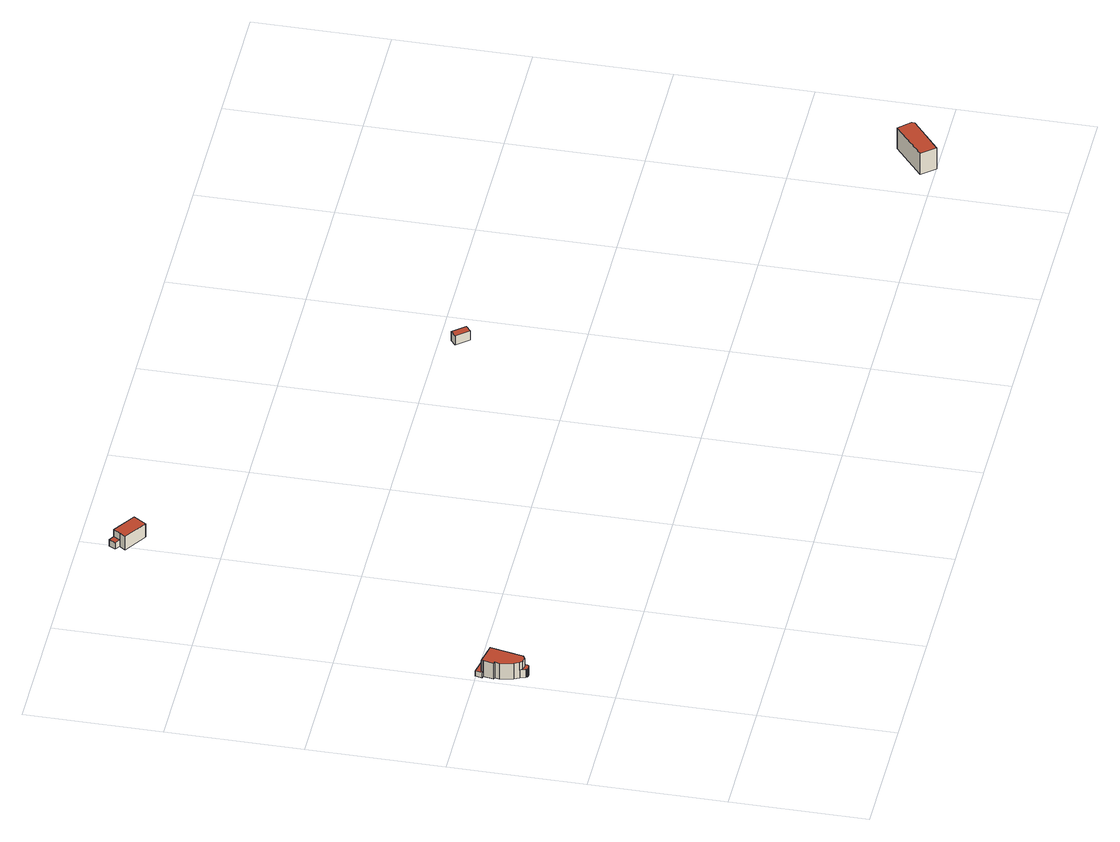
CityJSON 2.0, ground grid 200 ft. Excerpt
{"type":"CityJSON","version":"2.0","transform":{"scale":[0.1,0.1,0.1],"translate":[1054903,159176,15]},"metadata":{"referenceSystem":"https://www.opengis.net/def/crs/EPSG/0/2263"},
"CityObjects":{
"building1":{"type":"Building","attributes":{"name":"Bldg_1210014019","BIN":"4298114"},"geometry":[{"type":"MultiSurface","lod":"2","boundaries":[[[0,1,2,3,4,5,6,7,8,9,10,11,12,13]],[[14,15,16,17,18,19,20,21,22,23,24,25]],[[26,27,28,29,30,31]],[[32,33,34,35,36,37,38,39,40,41,42,43,44,45,46,47,48,49,50,51,52,53]],[[28,15,14,29]],[[29,14,25,30]],[[13,22,21,0]],[[11,24,23,12]],[[12,23,22,13]],[[7,6,53,52]],[[8,7,52,51]],[[9,8,51,50]],[[10,9,50,49]],[[11,10,49,48]],[[25,24,48,47]],[[31,30,47,46]],[[26,31,46,45]],[[27,26,45,44]],[[28,27,44,43]],[[16,15,43,42]],[[17,16,42,41]],[[18,17,41,40]],[[19,18,40,39]],[[20,19,39,38]],[[21,20,38,37]],[[1,0,37,36]],[[2,1,36,35]],[[3,2,35,34]],[[4,3,34,33]],[[5,4,33,32]],[[6,5,32,53]]],"semantics":{"surfaces":[{"type":"RoofSurface","BIN":"4298114"},{"type":"GroundSurface"},{"type":"WallSurface"}],"values":[0,0,0,1,2,2,2,2,2,2,2,2,2,2,2,2,2,2,2,2,2,2,2,2,2,2,2,2,2,2,2]}}]},
"building2":{"type":"Building","attributes":{"name":"Bldg_1210004778","BIN":"4298134"},"geometry":[{"type":"MultiSurface","lod":"2","boundaries":[[[54,55,56,57,58]],[[59,60,61,62]],[[63,64,65,66,67,68,69]],[[61,55,54,62]],[[58,57,69,68]],[[54,58,68,67]],[[59,62,67,66]],[[60,59,66,65]],[[61,60,65,64]],[[56,55,64,63]],[[57,56,63,69]]],"semantics":{"surfaces":[{"type":"RoofSurface","BIN":"4298134"},{"type":"GroundSurface"},{"type":"WallSurface"}],"values":[0,0,1,2,2,2,2,2,2,2,2]}}]},
"building3":{"type":"Building","attributes":{"name":"Bldg_1511009902","BIN":"4461973"},"geometry":[{"type":"MultiSurface","lod":"2","boundaries":[[[70,71,72,73]],[[74,75,76,77]],[[70,73,77,76]],[[71,70,76,75]],[[72,71,75,74]],[[73,72,74,77]]],"semantics":{"surfaces":[{"type":"RoofSurface","BIN":"4461973"},{"type":"GroundSurface"},{"type":"WallSurface"}],"values":[0,1,2,2,2,2]}}]},
"building4":{"type":"Building","attributes":{"name":"Bldg_1210018343","BIN":"4541513"},"geometry":[{"type":"MultiSurface","lod":"2","boundaries":[[[78,79,80,81,82]],[[83,84,85,86,87]],[[82,81,87,86]],[[78,82,86,85]],[[79,78,85,84]],[[80,79,84,83]],[[81,80,83,87]]],"semantics":{"surfaces":[{"type":"RoofSurface","BIN":"4541513"},{"type":"GroundSurface"},{"type":"WallSurface"}],"values":[0,1,2,2,2,2,2]}}]}
},
"vertices":[
[102,3378,208],[136,3299,208],[142,3290,208],[153,3279,208],[166,3272,208],[181,3268,208],[196,3268,208],[211,3272,208],[218,3276,208],[230,3286,208],[239,3298,208],[252,3361,208],[200,3331,208],[135,3344,208],[42,3912,344],[36,3884,344],[43,3883,344],[12,3730,344],[42,3724,344],[28,3654,344],[67,3459,344],[102,3378,344],[135,3344,344],[200,3331,344],[252,3361,344],[351,3849,344],[25,3993,161],[4,3891,161],[36,3884,161],[42,3912,161],[351,3849,161],[367,3924,161],[181,3268,68],[166,3272,68],[153,3279,68],[142,3290,68],[136,3299,68],[102,3378,68],[67,3459,68],[28,3654,68],[42,3724,68],[12,3730,68],[43,3883,68],[36,3884,68],[4,3891,68],[25,3993,68],[367,3924,68],[351,3849,68],[252,3361,68],[239,3298,68],[230,3286,68],[218,3276,68],[211,3272,68],[196,3268,68],
[1923,9495,358],[1863,9402,358],[1802,9308,358],[2136,9090,358],[2258,9277,358],[1846,9545,233],[1786,9452,233],[1863,9402,233],[1923,9495,233],[1802,9308,122],[1863,9402,122],[1786,9452,122],[1846,9545,122],[1923,9495,122],[2258,9277,122],[2136,9090,122],
[7489,5842,163],[7403,5770,163],[7555,5582,163],[7644,5657,163],[7555,5582,2],[7403,5770,2],[7489,5842,2],[7644,5657,2],
[12972,629,373],[12462,204,373],[12629,4,373],[13132,412,373],[13134,461,373],[12629,4,9],[12462,204,9],[12972,629,9],[13134,461,9],[13132,412,9]
]}
